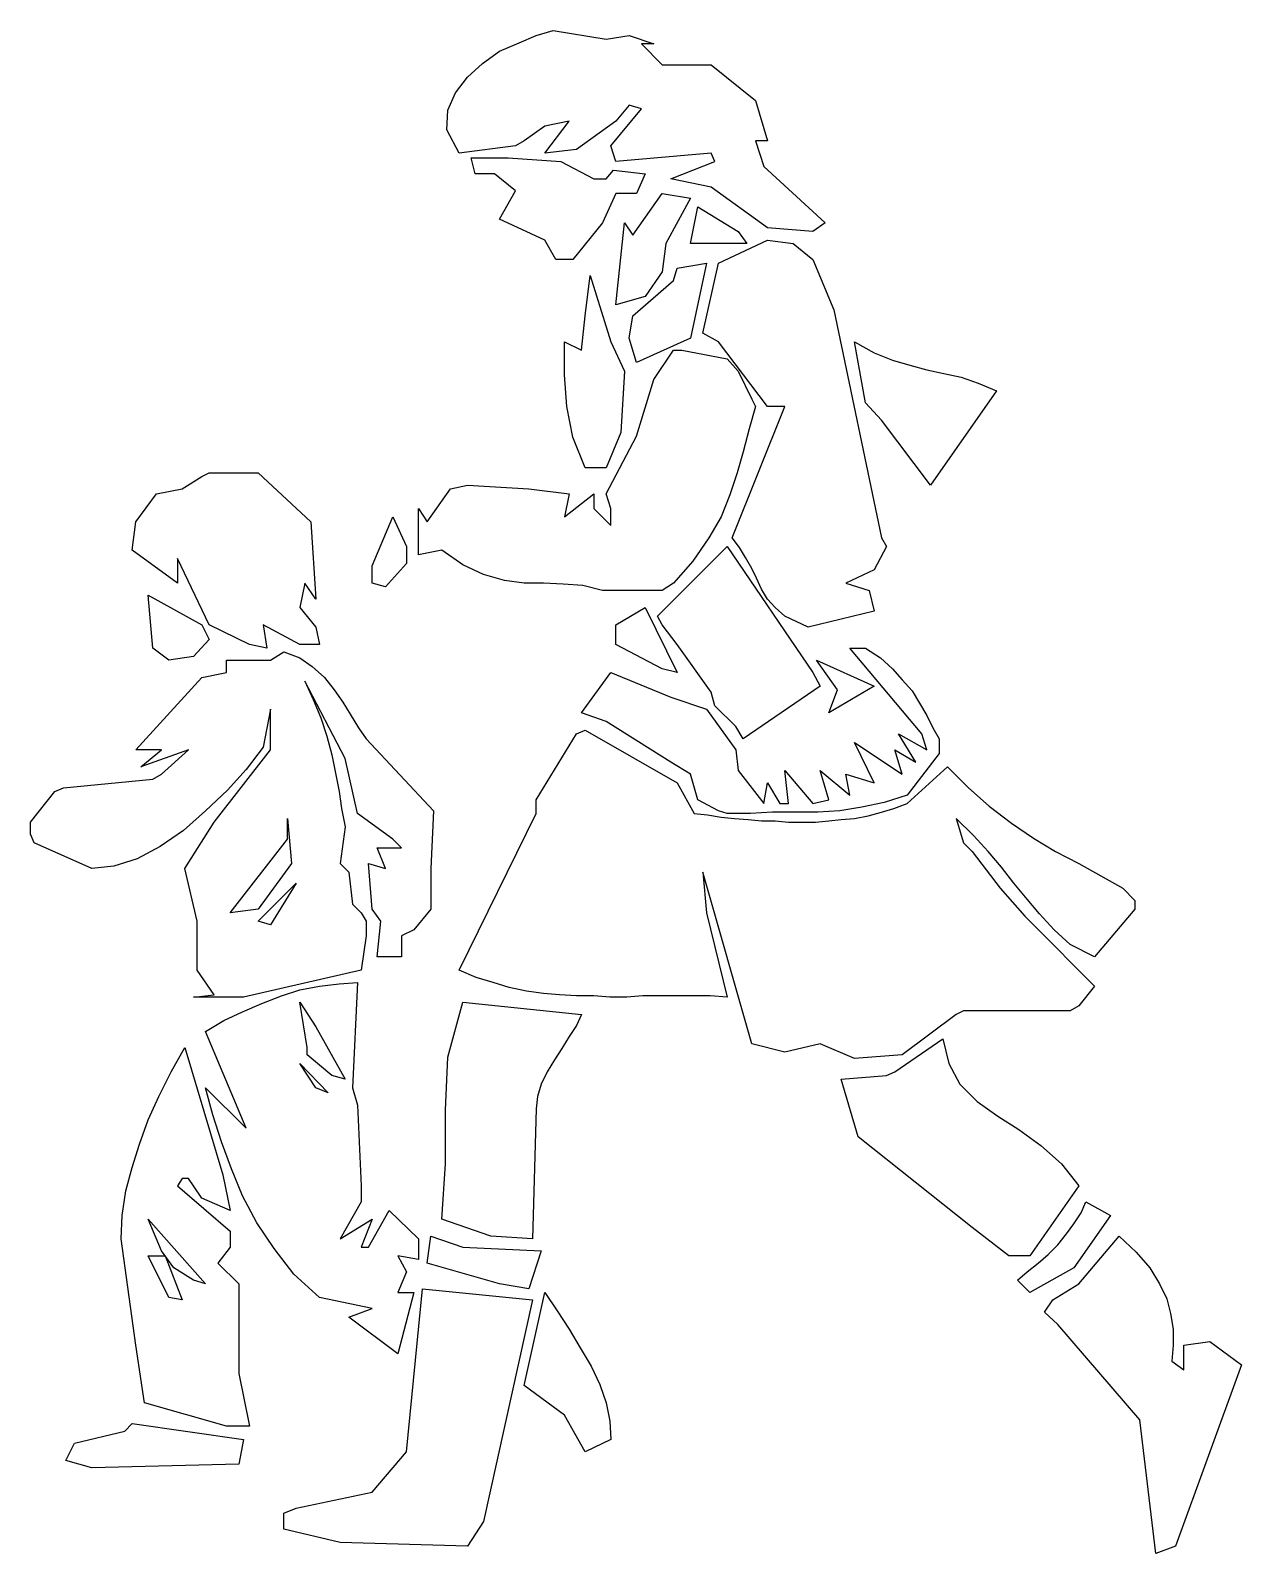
# Model space of a CAD drawing. Extents: x 266.97 to 268.17, y 17.66 to 19.15.
import ezdxf

# ---------------------------------------------------------------- set-up
doc = ezdxf.new("R2010")
doc.units = 0
doc.header["$LTSCALE"] = 25
doc.header["$MEASUREMENT"] = 0
doc.layers.get('0').update_dxf_attribs({"linetype": 'CONTINUOUS'})

msp = doc.modelspace()

# ---------------------------------------------------------------- linework, layer by layer
at = {"color": 0, "linetype": 'BYBLOCK'}
for points in [[(267.7446, 18.9563), (267.7, 18.96), (267.6446, 18.9997), (267.6049, 19.0081), (267.6482, 19.025), (267.6446, 19.0334), (267.5506, 19.025), (267.5459, 19.0406), (267.5759, 19.0768), (267.5639, 19.0804), (267.5506, 19.0647), (267.5121, 19.037), (267.4808, 19.0334), (267.5049, 19.0647), (267.4808, 19.0599), (267.4604, 19.0455), (267.4519, 19.0406), (267.3965, 19.0334), (267.3845, 19.0563), (267.3856, 19.0756), (267.3929, 19.0925), (267.4049, 19.1081), (267.4194, 19.1214), (267.4362, 19.1334), (267.4555, 19.1419), (267.4724, 19.1491), (267.4892, 19.1539), (267.5411, 19.1455), (267.5639, 19.1491), (267.588, 19.1406), (267.5759, 19.1406), (267.5964, 19.1201), (267.6241, 19.1201), (267.6446, 19.1201), (267.688, 19.0852), (267.7, 19.0455), (267.688, 19.0455), (267.6964, 19.0202), (267.7566, 18.9647), (267.7446, 18.9563)], [(267.4917, 18.9286), (267.4808, 18.9479), (267.4362, 18.9684), (267.4519, 18.9961), (267.4314, 19.013), (267.4122, 19.013), (267.4085, 19.0286), (267.4447, 19.0286), (267.4965, 19.025), (267.529, 19.0081), (267.5411, 19.0081), (267.5483, 19.0166), (267.5795, 19.013), (267.5711, 18.9937), (267.5506, 18.9937), (267.5375, 18.9647), (267.5085, 18.9286), (267.4917, 18.9286)], [(267.5506, 18.8841), (267.5591, 18.9647), (267.5675, 18.9527), (267.5964, 18.9937), (267.6241, 18.9889), (267.6, 18.9443), (267.5964, 18.9166), (267.5795, 18.8925), (267.5506, 18.8841)], [(267.6278, 18.9443), (267.6241, 18.9443), (267.6314, 18.9804), (267.6711, 18.9563), (267.6795, 18.9443), (267.6278, 18.9443)], [(267.7398, 18.5672), (267.7169, 18.5781), (267.7073, 18.5865), (267.7, 18.5949), (267.694, 18.6046), (267.6892, 18.6154), (267.6844, 18.6251), (267.6783, 18.6359), (267.6723, 18.6455), (267.6651, 18.6552), (267.7169, 18.7841), (267.7, 18.7841), (267.6518, 18.8479), (267.6362, 18.8563), (267.6518, 18.925), (267.7, 18.9479), (267.7253, 18.9443), (267.7446, 18.9286), (267.7651, 18.8792), (267.812, 18.6552), (267.8169, 18.6467), (267.8048, 18.6238), (267.7771, 18.6106), (267.8, 18.6033), (267.8048, 18.5829), (267.7398, 18.5672)], [(267.5206, 18.7238), (267.5085, 18.754), (267.5025, 18.7841), (267.5001, 18.8154), (267.5001, 18.8479), (267.517, 18.8395), (267.5206, 18.8732), (267.5254, 18.913), (267.5459, 18.8479), (267.5591, 18.819), (267.5555, 18.7588), (267.5411, 18.7238), (267.5206, 18.7238)], [(267.5711, 18.8274), (267.5639, 18.8515), (267.5675, 18.8732), (267.6073, 18.9081), (267.6109, 18.9202), (267.6398, 18.925), (267.6241, 18.8515), (267.5711, 18.8274)], [(267.5375, 18.6033), (267.5182, 18.6082), (267.4989, 18.6094), (267.4796, 18.6106), (267.4604, 18.6106), (267.4411, 18.613), (267.4206, 18.619), (267.4001, 18.6287), (267.3796, 18.6431), (267.3567, 18.6383), (267.3567, 18.6841), (267.3652, 18.6708), (267.3881, 18.7033), (267.4049, 18.707), (267.4652, 18.7033), (267.5049, 18.6985), (267.5001, 18.6756), (267.529, 18.6985), (267.529, 18.6841), (267.5459, 18.6672), (267.5459, 18.6841), (267.5411, 18.6985), (267.5711, 18.7552), (267.588, 18.8106), (267.6073, 18.8395), (267.6157, 18.8395), (267.6603, 18.8311), (267.6711, 18.819), (267.6844, 18.7913), (267.688, 18.7841), (267.682, 18.7624), (267.6759, 18.7395), (267.6699, 18.719), (267.6627, 18.6973), (267.6543, 18.6756), (267.6422, 18.6552), (267.6265, 18.6323), (267.6073, 18.6106), (267.5964, 18.6033), (267.5375, 18.6033)], [(267.8603, 18.707), (267.812, 18.7708), (267.7964, 18.7877), (267.7855, 18.8479), (267.8048, 18.8371), (267.8229, 18.8298), (267.8398, 18.825), (267.8566, 18.8202), (267.8735, 18.8166), (267.8904, 18.813), (267.9072, 18.807), (267.9253, 18.7997), (267.8603, 18.707)], [(267.1905, 18.5503), (267.1507, 18.5696), (267.1195, 18.6347), (267.1195, 18.6106), (267.0748, 18.6431), (267.0785, 18.6708), (267.099, 18.6985), (267.1242, 18.7033), (267.1435, 18.7154), (267.1507, 18.719), (267.199, 18.719), (267.2507, 18.6708), (267.2556, 18.5949), (267.2447, 18.6106), (267.2399, 18.5865), (267.2556, 18.5672), (267.2592, 18.5503), (267.2399, 18.5503), (267.2037, 18.5696), (267.2073, 18.5467), (267.1905, 18.5503)], [(267.311, 18.6106), (267.311, 18.6275), (267.3315, 18.6756), (267.3447, 18.6467), (267.3447, 18.6299), (267.3242, 18.607), (267.311, 18.6106)], [(267.6759, 18.4576), (267.6687, 18.4697), (267.6482, 18.4901), (267.6446, 18.5034), (267.6109, 18.5503), (267.5964, 18.5696), (267.5916, 18.5781), (267.6603, 18.6467), (267.7446, 18.5227), (267.7518, 18.5094), (267.6759, 18.4576)], [(267.111, 18.5347), (267.0953, 18.5467), (267.0905, 18.5986), (267.1435, 18.5696), (267.1507, 18.5552), (267.1351, 18.5383), (267.111, 18.5347)], [(267.5964, 18.5263), (267.5506, 18.5503), (267.5506, 18.5696), (267.5795, 18.5865), (267.6109, 18.5227), (267.5964, 18.5263)], [(267.1351, 18.2035), (267.1556, 18.2059), (267.1387, 18.23), (267.1387, 18.2782), (267.1267, 18.3299), (267.1556, 18.3757), (267.211, 18.4468), (267.211, 18.4865), (267.2037, 18.4492), (267.1869, 18.4275), (267.1688, 18.407), (267.1471, 18.3866), (267.1255, 18.3673), (267.1026, 18.3517), (267.0797, 18.3396), (267.0568, 18.3324), (267.0351, 18.3299), (266.9785, 18.3553), (266.9749, 18.3637), (266.9749, 18.3757), (266.999, 18.4058), (267.0074, 18.4094), (267.0953, 18.4178), (267.1038, 18.4227), (267.1303, 18.4468), (267.0833, 18.4299), (267.1038, 18.4468), (267.0785, 18.4468), (267.1435, 18.5178), (267.1676, 18.5227), (267.1676, 18.5347), (267.211, 18.5347), (267.2242, 18.5431), (267.2399, 18.5371), (267.252, 18.5287), (267.264, 18.5178), (267.2736, 18.5058), (267.2821, 18.4937), (267.2893, 18.4817), (267.2977, 18.4684), (267.305, 18.4576), (267.3712, 18.3866), (267.3688, 18.3299), (267.3688, 18.2902), (267.3519, 18.2697), (267.3399, 18.2637), (267.3399, 18.2432), (267.3158, 18.2432), (267.3194, 18.2782), (267.311, 18.2902), (267.3074, 18.3348), (267.3242, 18.3299), (267.3158, 18.3504), (267.3399, 18.3504), (267.3315, 18.3589), (267.2965, 18.3842), (267.2845, 18.4383), (267.2447, 18.5142), (267.2531, 18.4962), (267.2604, 18.4781), (267.2664, 18.46), (267.2712, 18.4419), (267.2748, 18.4239), (267.2785, 18.4058), (267.2808, 18.3889), (267.2845, 18.3709), (267.2796, 18.3348), (267.2881, 18.3263), (267.2917, 18.295), (267.3001, 18.2866), (267.305, 18.2782), (267.305, 18.2637), (267.3001, 18.23), (267.1845, 18.2035), (267.1351, 18.2035)], [(267.6518, 18.3866), (267.6314, 18.3974), (267.6241, 18.4227), (267.6049, 18.4347), (267.5411, 18.4744), (267.517, 18.4829), (267.5459, 18.5227), (267.6049, 18.4986), (267.6398, 18.4865), (267.6687, 18.4468), (267.6711, 18.4263), (267.6964, 18.3938), (267.7, 18.4142), (267.7121, 18.3938), (267.7205, 18.3938), (267.7169, 18.4263), (267.7446, 18.3938), (267.7603, 18.3974), (267.7518, 18.4263), (267.7808, 18.4022), (267.7771, 18.4227), (267.8048, 18.4142), (267.7855, 18.454), (267.8325, 18.4227), (267.8253, 18.4468), (267.8458, 18.4347), (267.8289, 18.4624), (267.8566, 18.4468), (267.8518, 18.4624), (267.7808, 18.5467), (267.7964, 18.5467), (267.8109, 18.5371), (267.8229, 18.5263), (267.8325, 18.5154), (267.8422, 18.5046), (267.8494, 18.4926), (267.8566, 18.4805), (267.8627, 18.4684), (267.8687, 18.4576), (267.8687, 18.4432), (267.8374, 18.4022), (267.8145, 18.3949), (267.7928, 18.3902), (267.7711, 18.3866), (267.7494, 18.3854), (267.7265, 18.3854), (267.7048, 18.3854), (267.6831, 18.3842), (267.6603, 18.3842), (267.6518, 18.3866)], [(267.7603, 18.4829), (267.7687, 18.5058), (267.7482, 18.5347), (267.8048, 18.5094), (267.7603, 18.4829)], [(267.7855, 18.1433), (267.7518, 18.1577), (267.7169, 18.1493), (267.6844, 18.1577), (267.6362, 18.3263), (267.6398, 18.2866), (267.6603, 18.2035), (267.6434, 18.2047), (267.6265, 18.2047), (267.6109, 18.2047), (267.594, 18.2047), (267.5771, 18.2047), (267.5615, 18.2035), (267.5447, 18.2035), (267.529, 18.2047), (267.5121, 18.2047), (267.4953, 18.2059), (267.4796, 18.2071), (267.4627, 18.2095), (267.4459, 18.2131), (267.4302, 18.2179), (267.4134, 18.2228), (267.3965, 18.23), (267.4724, 18.3842), (267.4724, 18.3974), (267.5121, 18.4624), (267.5206, 18.4661), (267.6109, 18.4142), (267.6278, 18.3842), (267.641, 18.3829), (267.6543, 18.3805), (267.6675, 18.3793), (267.6808, 18.3782), (267.694, 18.3769), (267.7073, 18.3769), (267.7205, 18.3757), (267.7338, 18.3757), (267.747, 18.3757), (267.7603, 18.3769), (267.7723, 18.3782), (267.7855, 18.3793), (267.7988, 18.3818), (267.812, 18.3854), (267.8241, 18.3889), (267.8374, 18.3938), (267.8771, 18.4299), (267.8976, 18.4094), (267.918, 18.3913), (267.9398, 18.3745), (267.9614, 18.36), (267.9831, 18.3468), (268.006, 18.3348), (268.0277, 18.3227), (268.0494, 18.3107), (268.0614, 18.2987), (268.0614, 18.2902), (268.0217, 18.2432), (267.9975, 18.2553), (267.9819, 18.2697), (267.9674, 18.2854), (267.9554, 18.2998), (267.9422, 18.3155), (267.9301, 18.3312), (267.9169, 18.3468), (267.9024, 18.3625), (267.8855, 18.3793), (267.8928, 18.3553), (267.9012, 18.3468), (267.9289, 18.3107), (267.953, 18.283), (267.9614, 18.2745), (268.0217, 18.2143), (268.006, 18.195), (267.9975, 18.1902), (267.8928, 18.1902), (267.8855, 18.1866), (267.8325, 18.1469), (267.7855, 18.1433)], [(267.1712, 18.2866), (267.2278, 18.3589), (267.2278, 18.3793), (267.2315, 18.3348), (267.199, 18.2902), (267.1712, 18.2866)], [(267.199, 18.2782), (267.2363, 18.3155), (267.211, 18.2745), (267.199, 18.2782)], [(267.3362, 17.8529), (267.2881, 17.889), (267.311, 17.8975), (267.2592, 17.9083), (267.2338, 17.9312), (267.2146, 17.9565), (267.1977, 17.9818), (267.1833, 18.0083), (267.1725, 18.0348), (267.1628, 18.0613), (267.1543, 18.0878), (267.1471, 18.1143), (267.1869, 18.0746), (267.1471, 18.1698), (267.1652, 18.1806), (267.1833, 18.189), (267.2026, 18.1974), (267.2218, 18.2047), (267.2399, 18.2107), (267.2592, 18.2143), (267.2785, 18.2167), (267.2965, 18.2179), (267.2917, 18.1143), (267.2965, 18.0975), (267.3001, 18.018), (267.3001, 18.0023), (267.2796, 17.9661), (267.311, 17.9854), (267.3001, 17.9577), (267.3074, 17.9577), (267.3278, 17.9939), (267.3567, 17.9661), (267.3567, 17.9457), (267.3362, 17.9493), (267.3447, 17.9336), (267.3362, 17.9131), (267.3519, 17.9131), (267.3362, 17.8529)], [(267.2712, 18.1264), (267.2471, 18.1469), (267.2471, 18.1541), (267.2399, 18.1987), (267.2556, 18.1745), (267.2845, 18.1228), (267.2712, 18.1264)], [(267.4278, 17.9686), (267.3796, 17.9854), (267.3832, 18.0396), (267.3832, 18.0926), (267.3856, 18.1444), (267.4001, 18.1987), (267.517, 18.1866), (267.5121, 18.1758), (267.5049, 18.1649), (267.4977, 18.1529), (267.4905, 18.142), (267.4832, 18.13), (267.4772, 18.1179), (267.4736, 18.1059), (267.4724, 18.0939), (267.4688, 17.9661), (267.4278, 17.9686)], [(267.1676, 17.7819), (267.0869, 17.8047), (267.0785, 17.8614), (267.064, 17.9661), (267.0652, 17.989), (267.0688, 18.0131), (267.0748, 18.036), (267.0821, 18.0589), (267.0905, 18.083), (267.1013, 18.1059), (267.1134, 18.13), (267.1267, 18.1541), (267.164, 18.0288), (267.1712, 17.9939), (267.1435, 18.0059), (267.1351, 18.018), (267.1303, 18.0252), (267.1242, 18.0252), (267.1195, 18.018), (267.1712, 17.9734), (267.1712, 17.9577), (267.1592, 17.9421), (267.1797, 17.9216), (267.1797, 17.8336), (267.1905, 17.7819), (267.1676, 17.7819)], [(267.9373, 17.9493), (267.9012, 17.977), (267.7892, 18.0661), (267.7723, 18.1228), (267.8169, 18.1264), (267.8253, 18.13), (267.8723, 18.1625), (267.8783, 18.1384), (267.8892, 18.1179), (267.906, 18.1011), (267.9265, 18.0866), (267.947, 18.0734), (267.9687, 18.0577), (267.9892, 18.0396), (268.006, 18.018), (267.9578, 17.9493), (267.9373, 17.9493)], [(267.2556, 18.1143), (267.2399, 18.1384), (267.2676, 18.1095), (267.2556, 18.1143)], [(267.9578, 17.9131), (267.9458, 17.9252), (267.9554, 17.9336), (267.9663, 17.9421), (267.9759, 17.9505), (267.9855, 17.9601), (267.9939, 17.971), (268.0012, 17.9806), (268.0084, 17.9914), (268.0132, 18.0023), (268.0373, 17.989), (268.0012, 17.9373), (267.9578, 17.9131)], [(267.1351, 17.9252), (267.1158, 17.9373), (267.1038, 17.9541), (267.0905, 17.9854), (267.1471, 17.9216), (267.1351, 17.9252)], [(267.4362, 17.9216), (267.3652, 17.9421), (267.3688, 17.9686), (267.4001, 17.9577), (267.4772, 17.9541), (267.4652, 17.9168), (267.4362, 17.9216)], [(268.0819, 17.6566), (268.0662, 17.7879), (267.9855, 17.8818), (267.9723, 17.8939), (267.9807, 17.9059), (268.006, 17.9216), (268.0458, 17.9686), (268.0626, 17.9529), (268.0759, 17.9373), (268.0855, 17.9216), (268.0927, 17.9071), (268.0963, 17.8927), (268.0988, 17.877), (268.0988, 17.8614), (268.0975, 17.8457), (268.1096, 17.8373), (268.1096, 17.8614), (268.1349, 17.865), (268.1662, 17.8421), (268.1012, 17.6638), (268.0819, 17.6566)], [(267.111, 17.9083), (267.0905, 17.9493), (267.1074, 17.9493), (267.1242, 17.9059), (267.111, 17.9083)], [(267.2796, 17.6674), (267.2242, 17.6806), (267.2242, 17.6963), (267.2363, 17.7011), (267.311, 17.7168), (267.3447, 17.7565), (267.3604, 17.9168), (267.4688, 17.9059), (267.4206, 17.6879), (267.4049, 17.6638), (267.2796, 17.6674)], [(267.5206, 17.7565), (267.5001, 17.7927), (267.4604, 17.8216), (267.4808, 17.9131), (267.4929, 17.8951), (267.5049, 17.877), (267.5157, 17.8589), (267.5266, 17.8409), (267.535, 17.8228), (267.5411, 17.8047), (267.5447, 17.7866), (267.5459, 17.7686), (267.5206, 17.7565)], [(267.0351, 17.7409), (267.0098, 17.7481), (267.0182, 17.765), (267.0676, 17.777), (267.0748, 17.7843), (267.1845, 17.7686), (267.1797, 17.7445), (267.0351, 17.7409)]]:
    msp.add_lwpolyline(points, dxfattribs=at)

doc.saveas('drawing.dxf')
